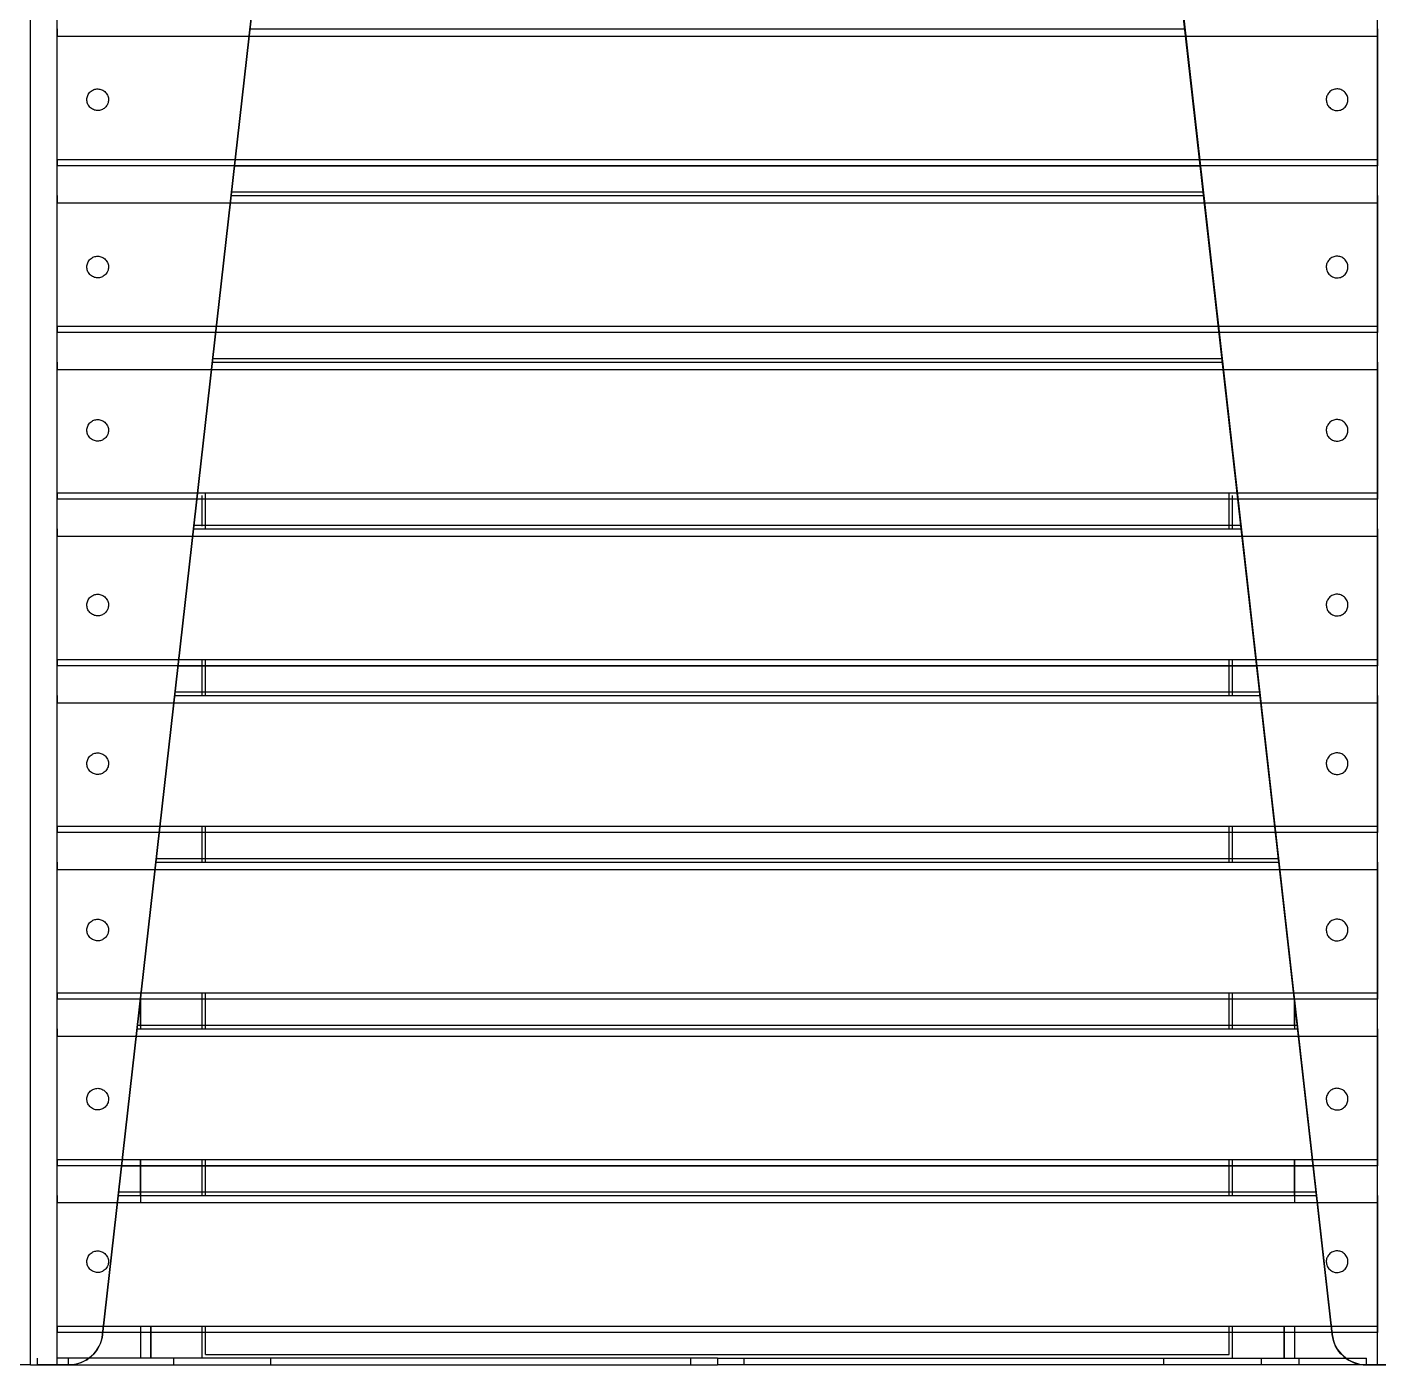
# Model space of a CAD drawing. Header units: millimetres. Extents: x 10366 to 28454, y 24552 to 29702.
# Drawn here: x 22133.5 to 22527.2, y 27511.7 to 27901.2 of the extents above; entities that cross this region are included whole.
import ezdxf

# ---------------------------------------------------------------- set-up
doc = ezdxf.new("R2010")
doc.units = ezdxf.units.MM
doc.header["$LTSCALE"] = 3
doc.layers.add('DomyÅ›lny', color=7, linetype='Continuous')

msp = doc.modelspace()

# ---------------------------------------------------------------- linework, layer by layer
at = {"layer": 'DomyÅ›lny'}
for p, q in [((22134.54, 27511.71), (22134.54, 28221.82)), ((22134.54, 27511.71), (22134.54, 28221.82)), ((22142.3, 27511.71), (22142.3, 28220.5)), ((22526.78, 27511.71), (22526.78, 28220.5)), ((22155.54, 27520.59), (22228.25, 28165.12)), ((22228.21, 28164.78), (22155.54, 27520.59)), ((22513.54, 27520.59), (22440.82, 28165.12)), ((22440.86, 28164.78), (22513.54, 27520.59)), ((22198.42, 27900.73), (22470.65, 27900.73)), ((22142.29, 27862.68), (22142.29, 27898.6)), ((22142.29, 27898.6), (22526.78, 27898.6)), ((22526.78, 27898.6), (22526.78, 27862.68)), ((22142.29, 27862.68), (22526.78, 27862.68)), ((22526.78, 27860.81), (22142.29, 27860.81)), ((22193.92, 27860.81), (22475.15, 27860.81)), ((22193.07, 27853.24), (22476.01, 27853.24)), ((22193.07, 27853.24), (22476.01, 27853.24)), ((22142.29, 27814.16), (22142.29, 27850.08)), ((22142.29, 27850.08), (22526.78, 27850.08)), ((22192.95, 27852.21), (22476.12, 27852.21)), ((22526.78, 27850.08), (22526.78, 27814.16)), ((22142.29, 27814.16), (22526.78, 27814.16)), ((22526.78, 27812.29), (22142.29, 27812.29)), ((22142.29, 27765.64), (22142.29, 27801.56)), ((22142.29, 27801.56), (22526.78, 27801.56)), ((22187.48, 27803.69), (22481.6, 27803.69)), ((22187.59, 27804.72), (22481.48, 27804.72)), ((22187.59, 27804.72), (22481.48, 27804.72)), ((22526.78, 27801.56), (22526.78, 27765.64)), ((22142.29, 27765.64), (22526.78, 27765.64)), ((22526.78, 27763.77), (22142.29, 27763.77)), ((22184.54, 27755.88), (22184.54, 27764.88)), ((22185.54, 27755.17), (22185.54, 27765.64)), ((22483.54, 27755.17), (22483.54, 27765.64)), ((22484.54, 27755.17), (22484.54, 27764.88)), ((22182, 27755.17), (22487.07, 27755.17)), ((22182.12, 27756.2), (22486.96, 27756.2)), ((22182.12, 27756.2), (22486.95, 27756.2)), ((22142.29, 27717.12), (22142.29, 27753.04)), ((22142.29, 27753.04), (22526.78, 27753.04)), ((22526.78, 27753.04), (22526.78, 27717.12)), ((22142.29, 27717.12), (22526.78, 27717.12)), ((22526.78, 27715.25), (22142.29, 27715.25)), ((22177.5, 27715.25), (22491.58, 27715.25)), ((22184.54, 27706.65), (22184.54, 27717.12)), ((22185.54, 27706.65), (22185.54, 27717.12)), ((22483.54, 27706.65), (22483.54, 27717.12)), ((22484.54, 27706.65), (22484.54, 27717.12)), ((22176.65, 27707.68), (22492.43, 27707.68)), ((22176.65, 27707.68), (22492.43, 27707.68)), ((22142.29, 27668.6), (22142.29, 27704.52)), ((22142.29, 27704.52), (22526.78, 27704.52)), ((22176.53, 27706.65), (22492.55, 27706.65)), ((22526.78, 27704.52), (22526.78, 27668.6)), ((22142.29, 27668.6), (22526.78, 27668.6)), ((22184.54, 27658.13), (22184.54, 27668.6)), ((22185.54, 27658.13), (22185.54, 27668.6)), ((22483.54, 27658.13), (22483.54, 27668.6)), ((22484.54, 27658.13), (22484.54, 27668.6)), ((22526.78, 27666.72), (22142.29, 27666.72)), ((22142.29, 27620.08), (22142.29, 27656)), ((22142.29, 27656), (22526.78, 27656)), ((22171.06, 27658.13), (22498.02, 27658.13)), ((22171.17, 27659.16), (22497.9, 27659.16)), ((22171.17, 27659.16), (22497.9, 27659.16)), ((22526.78, 27656), (22526.78, 27620.08)), ((22142.29, 27620.08), (22526.78, 27620.08)), ((22526.78, 27618.2), (22142.29, 27618.2)), ((22166.54, 27610.31), (22166.54, 27618.08)), ((22166.54, 27618.08), (22166.54, 27609.49)), ((22184.54, 27609.61), (22184.54, 27620.08)), ((22185.54, 27609.61), (22185.54, 27620.08)), ((22483.54, 27609.61), (22483.54, 27620.08)), ((22484.54, 27609.61), (22484.54, 27620.08)), ((22502.53, 27618.1), (22502.53, 27609.49)), ((22502.53, 27610.31), (22502.53, 27618.1)), ((22165.58, 27609.61), (22503.49, 27609.61)), ((22165.7, 27610.64), (22503.38, 27610.64)), ((22165.7, 27610.64), (22503.38, 27610.64)), ((22142.29, 27571.56), (22142.29, 27607.48)), ((22142.29, 27607.48), (22526.78, 27607.48)), ((22526.78, 27607.48), (22526.78, 27571.56)), ((22142.29, 27571.56), (22526.78, 27571.56)), ((22526.78, 27569.68), (22142.29, 27569.68)), ((22161.08, 27569.69), (22508, 27569.69)), ((22166.54, 27561.09), (22166.54, 27571.56)), ((22166.54, 27571.56), (22166.54, 27558.96)), ((22184.54, 27561.09), (22184.54, 27571.56)), ((22185.54, 27561.09), (22185.54, 27571.56)), ((22483.54, 27561.09), (22483.54, 27571.56)), ((22484.54, 27561.09), (22484.54, 27571.56)), ((22502.53, 27571.56), (22502.53, 27558.96)), ((22502.53, 27561.09), (22502.53, 27571.56)), ((22160.22, 27562.12), (22508.85, 27562.12)), ((22160.23, 27562.12), (22508.85, 27562.12)), ((22142.29, 27523.04), (22142.29, 27558.96)), ((22142.29, 27558.96), (22526.78, 27558.96)), ((22160.11, 27561.09), (22508.97, 27561.09)), ((22526.78, 27558.96), (22526.78, 27523.04)), ((22142.29, 27523.04), (22526.78, 27523.04)), ((22166.54, 27523.04), (22166.54, 27513.71)), ((22166.54, 27523.04), (22166.54, 27513.71)), ((22169.54, 27513.71), (22169.54, 27523.04)), ((22169.54, 27523.04), (22169.54, 27513.71)), ((22184.54, 27513.71), (22184.54, 27523.04)), ((22185.54, 27514.71), (22185.54, 27523.04)), ((22483.54, 27514.71), (22483.54, 27523.04)), ((22484.54, 27513.71), (22484.54, 27523.04)), ((22499.54, 27523.04), (22499.54, 27513.71)), ((22499.54, 27513.71), (22499.54, 27523.04)), ((22502.53, 27523.04), (22502.53, 27513.71)), ((22502.53, 27523.04), (22502.53, 27513.71)), ((22526.78, 27521.16), (22142.29, 27521.16)), ((22185.54, 27514.71), (22483.54, 27514.71)), ((22136.54, 27511.71), (22136.54, 27513.71)), ((22136.54, 27511.71), (22145.51, 27511.71)), ((22145.51, 27513.71), (22142.3, 27513.71)), ((22142.3, 27511.71), (22145.6, 27511.71)), ((22145.6, 27511.71), (22142.3, 27511.71)), ((22145.51, 27513.71), (22145.51, 27511.71)), ((22334.54, 27513.71), (22145.51, 27513.71)), ((22145.51, 27511.71), (22334.54, 27511.71)), ((22176.17, 27513.71), (22176.17, 27511.71)), ((22204.54, 27511.71), (22204.54, 27513.71)), ((22326.78, 27511.71), (22326.78, 27513.71)), ((22334.54, 27513.71), (22334.54, 27511.71)), ((22334.54, 27513.71), (22523.56, 27513.71)), ((22334.54, 27513.71), (22334.54, 27511.71)), ((22523.56, 27511.71), (22334.54, 27511.71)), ((22342.3, 27511.71), (22342.3, 27513.71)), ((22464.54, 27511.71), (22464.54, 27513.71)), ((22492.91, 27511.71), (22492.91, 27513.71)), ((22503.91, 27511.71), (22503.91, 27513.71)), ((22526.78, 27511.71), (22523.47, 27511.71)), ((22523.47, 27511.71), (22526.78, 27511.71)), ((22523.56, 27511.71), (22523.56, 27513.71)), ((22523.56, 27511.71), (22532.54, 27511.71))]:
    msp.add_line(p, q, dxfattribs=at)
for points in [[(22142.29, 27900.73, 0), (22142.29, 27900.7, 0), (22142.29, 27900.6, 0), (22142.29, 27900.17, 0), (22142.29, 27898.6, 0)], [(22526.78, 27900.73, 0), (22526.78, 27900.7, 0), (22526.78, 27900.6, 0), (22526.78, 27900.17, 0), (22526.78, 27898.6, 0)], [(22142.29, 27862.68, 0), (22142.29, 27861.29, 0), (22142.29, 27860.91, 0), (22142.29, 27860.82, 0), (22142.29, 27860.81, 0), (22142.29, 27860.81, 0), (22142.29, 27860.81, 0), (22142.29, 27860.81, 0), (22142.29, 27860.81, 0), (22142.29, 27860.81, 0), (22142.29, 27860.81, 0), (22142.29, 27860.81, 0), (22142.29, 27860.81, 0), (22142.29, 27860.81, 0), (22142.29, 27860.81, 0), (22142.29, 27860.81, 0), (22142.29, 27860.81, 0), (22142.29, 27860.81, 0), (22142.29, 27860.81, 0), (22142.29, 27860.81, 0), (22142.29, 27860.81, 0), (22142.29, 27860.81, 0), (22142.29, 27860.81, 0)], [(22526.78, 27862.68, 0), (22526.78, 27861.29, 0), (22526.78, 27860.91, 0), (22526.78, 27860.82, 0), (22526.78, 27860.81, 0), (22526.78, 27860.81, 0), (22526.78, 27860.81, 0), (22526.78, 27860.81, 0), (22526.78, 27860.81, 0), (22526.78, 27860.81, 0), (22526.78, 27860.81, 0), (22526.78, 27860.81, 0), (22526.78, 27860.81, 0), (22526.78, 27860.81, 0), (22526.78, 27860.81, 0), (22526.78, 27860.81, 0), (22526.78, 27860.81, 0), (22526.78, 27860.81, 0), (22526.78, 27860.81, 0), (22526.78, 27860.81, 0), (22526.78, 27860.81, 0), (22526.78, 27860.81, 0), (22526.78, 27860.81, 0)], [(22142.29, 27852.21, 0), (22142.29, 27852.18, 0), (22142.29, 27852.08, 0), (22142.29, 27851.65, 0), (22142.29, 27850.08, 0)], [(22526.78, 27852.21, 0), (22526.78, 27852.18, 0), (22526.78, 27852.08, 0), (22526.78, 27851.65, 0), (22526.78, 27850.08, 0)], [(22142.29, 27814.16, 0), (22142.29, 27812.77, 0), (22142.29, 27812.39, 0), (22142.29, 27812.3, 0), (22142.29, 27812.29, 0), (22142.29, 27812.29, 0), (22142.29, 27812.29, 0), (22142.29, 27812.29, 0), (22142.29, 27812.29, 0), (22142.29, 27812.29, 0), (22142.29, 27812.29, 0), (22142.29, 27812.29, 0), (22142.29, 27812.29, 0), (22142.29, 27812.29, 0), (22142.29, 27812.29, 0), (22142.29, 27812.29, 0), (22142.29, 27812.29, 0), (22142.29, 27812.29, 0), (22142.29, 27812.29, 0), (22142.29, 27812.29, 0), (22142.29, 27812.29, 0), (22142.29, 27812.29, 0), (22142.29, 27812.29, 0)], [(22526.78, 27814.16, 0), (22526.78, 27812.77, 0), (22526.78, 27812.39, 0), (22526.78, 27812.3, 0), (22526.78, 27812.29, 0), (22526.78, 27812.29, 0), (22526.78, 27812.29, 0), (22526.78, 27812.29, 0), (22526.78, 27812.29, 0), (22526.78, 27812.29, 0), (22526.78, 27812.29, 0), (22526.78, 27812.29, 0), (22526.78, 27812.29, 0), (22526.78, 27812.29, 0), (22526.78, 27812.29, 0), (22526.78, 27812.29, 0), (22526.78, 27812.29, 0), (22526.78, 27812.29, 0), (22526.78, 27812.29, 0), (22526.78, 27812.29, 0), (22526.78, 27812.29, 0), (22526.78, 27812.29, 0), (22526.78, 27812.29, 0)], [(22142.29, 27803.69, 0), (22142.29, 27803.66, 0), (22142.29, 27803.56, 0), (22142.29, 27803.13, 0), (22142.29, 27801.56, 0)], [(22526.78, 27803.69, 0), (22526.78, 27803.66, 0), (22526.78, 27803.56, 0), (22526.78, 27803.13, 0), (22526.78, 27801.56, 0)], [(22142.29, 27765.64, 0), (22142.29, 27764.25, 0), (22142.29, 27763.87, 0), (22142.29, 27763.78, 0), (22142.29, 27763.77, 0), (22142.29, 27763.77, 0), (22142.29, 27763.77, 0), (22142.29, 27763.77, 0), (22142.29, 27763.77, 0), (22142.29, 27763.77, 0), (22142.29, 27763.77, 0), (22142.29, 27763.77, 0), (22142.29, 27763.77, 0), (22142.29, 27763.77, 0), (22142.29, 27763.77, 0), (22142.29, 27763.77, 0), (22142.29, 27763.77, 0), (22142.29, 27763.77, 0), (22142.29, 27763.77, 0), (22142.29, 27763.77, 0), (22142.29, 27763.77, 0), (22142.29, 27763.77, 0), (22142.29, 27763.77, 0)], [(22526.78, 27765.64, 0), (22526.78, 27764.25, 0), (22526.78, 27763.87, 0), (22526.78, 27763.78, 0), (22526.78, 27763.77, 0), (22526.78, 27763.77, 0), (22526.78, 27763.77, 0), (22526.78, 27763.77, 0), (22526.78, 27763.77, 0), (22526.78, 27763.77, 0), (22526.78, 27763.77, 0), (22526.78, 27763.77, 0), (22526.78, 27763.77, 0), (22526.78, 27763.77, 0), (22526.78, 27763.77, 0), (22526.78, 27763.77, 0), (22526.78, 27763.77, 0), (22526.78, 27763.77, 0), (22526.78, 27763.77, 0), (22526.78, 27763.77, 0), (22526.78, 27763.77, 0), (22526.78, 27763.77, 0), (22526.78, 27763.77, 0)], [(22142.29, 27755.17, 0), (22142.29, 27755.14, 0), (22142.29, 27755.04, 0), (22142.29, 27754.61, 0), (22142.29, 27753.04, 0)], [(22526.78, 27755.17, 0), (22526.78, 27755.14, 0), (22526.78, 27755.04, 0), (22526.78, 27754.61, 0), (22526.78, 27753.04, 0)], [(22142.29, 27717.12, 0), (22142.29, 27715.73, 0), (22142.29, 27715.35, 0), (22142.29, 27715.26, 0), (22142.29, 27715.25, 0), (22142.29, 27715.25, 0), (22142.29, 27715.25, 0), (22142.29, 27715.25, 0), (22142.29, 27715.25, 0), (22142.29, 27715.25, 0), (22142.29, 27715.25, 0), (22142.29, 27715.25, 0), (22142.29, 27715.25, 0), (22142.29, 27715.25, 0), (22142.29, 27715.25, 0), (22142.29, 27715.25, 0), (22142.29, 27715.25, 0), (22142.29, 27715.25, 0), (22142.29, 27715.25, 0), (22142.29, 27715.25, 0), (22142.29, 27715.25, 0), (22142.29, 27715.25, 0), (22142.29, 27715.25, 0)], [(22526.78, 27717.12, 0), (22526.78, 27715.73, 0), (22526.78, 27715.35, 0), (22526.78, 27715.26, 0), (22526.78, 27715.25, 0), (22526.78, 27715.25, 0), (22526.78, 27715.25, 0), (22526.78, 27715.25, 0), (22526.78, 27715.25, 0), (22526.78, 27715.25, 0), (22526.78, 27715.25, 0), (22526.78, 27715.25, 0), (22526.78, 27715.25, 0), (22526.78, 27715.25, 0), (22526.78, 27715.25, 0), (22526.78, 27715.25, 0), (22526.78, 27715.25, 0), (22526.78, 27715.25, 0), (22526.78, 27715.25, 0), (22526.78, 27715.25, 0), (22526.78, 27715.25, 0), (22526.78, 27715.25, 0), (22526.78, 27715.25, 0)], [(22142.29, 27706.65, 0), (22142.29, 27706.62, 0), (22142.29, 27706.52, 0), (22142.29, 27706.09, 0), (22142.29, 27704.52, 0)], [(22526.78, 27706.65, 0), (22526.78, 27706.62, 0), (22526.78, 27706.52, 0), (22526.78, 27706.09, 0), (22526.78, 27704.52, 0)], [(22142.29, 27668.6, 0), (22142.29, 27667.21, 0), (22142.29, 27666.83, 0), (22142.29, 27666.74, 0), (22142.29, 27666.73, 0), (22142.29, 27666.72, 0), (22142.29, 27666.72, 0), (22142.29, 27666.72, 0), (22142.29, 27666.72, 0), (22142.29, 27666.72, 0), (22142.29, 27666.72, 0), (22142.29, 27666.72, 0), (22142.29, 27666.72, 0), (22142.29, 27666.72, 0), (22142.29, 27666.72, 0), (22142.29, 27666.72, 0), (22142.29, 27666.72, 0), (22142.29, 27666.72, 0), (22142.29, 27666.72, 0), (22142.29, 27666.72, 0), (22142.29, 27666.72, 0), (22142.29, 27666.73, 0), (22142.29, 27666.73, 0)], [(22526.78, 27668.6, 0), (22526.78, 27667.21, 0), (22526.78, 27666.83, 0), (22526.78, 27666.74, 0), (22526.78, 27666.73, 0), (22526.78, 27666.72, 0), (22526.78, 27666.72, 0), (22526.78, 27666.72, 0), (22526.78, 27666.72, 0), (22526.78, 27666.72, 0), (22526.78, 27666.72, 0), (22526.78, 27666.72, 0), (22526.78, 27666.72, 0), (22526.78, 27666.72, 0), (22526.78, 27666.72, 0), (22526.78, 27666.72, 0), (22526.78, 27666.72, 0), (22526.78, 27666.72, 0), (22526.78, 27666.72, 0), (22526.78, 27666.72, 0), (22526.78, 27666.72, 0), (22526.78, 27666.73, 0), (22526.78, 27666.73, 0)], [(22142.29, 27658.13, 0), (22142.29, 27658.1, 0), (22142.29, 27658, 0), (22142.29, 27657.57, 0), (22142.29, 27656, 0)], [(22526.78, 27658.13, 0), (22526.78, 27658.1, 0), (22526.78, 27658, 0), (22526.78, 27657.57, 0), (22526.78, 27656, 0)], [(22142.29, 27620.08, 0), (22142.29, 27618.69, 0), (22142.29, 27618.31, 0), (22142.29, 27618.22, 0), (22142.29, 27618.21, 0), (22142.29, 27618.2, 0), (22142.29, 27618.2, 0), (22142.29, 27618.2, 0), (22142.29, 27618.2, 0), (22142.29, 27618.2, 0), (22142.29, 27618.2, 0), (22142.29, 27618.2, 0), (22142.29, 27618.2, 0), (22142.29, 27618.2, 0), (22142.29, 27618.2, 0), (22142.29, 27618.2, 0), (22142.29, 27618.2, 0), (22142.29, 27618.2, 0), (22142.29, 27618.2, 0), (22142.29, 27618.2, 0), (22142.29, 27618.2, 0), (22142.29, 27618.21, 0), (22142.29, 27618.21, 0)], [(22526.78, 27620.08, 0), (22526.78, 27618.69, 0), (22526.78, 27618.31, 0), (22526.78, 27618.22, 0), (22526.78, 27618.21, 0), (22526.78, 27618.2, 0), (22526.78, 27618.2, 0), (22526.78, 27618.2, 0), (22526.78, 27618.2, 0), (22526.78, 27618.2, 0), (22526.78, 27618.2, 0), (22526.78, 27618.2, 0), (22526.78, 27618.2, 0), (22526.78, 27618.2, 0), (22526.78, 27618.2, 0), (22526.78, 27618.2, 0), (22526.78, 27618.2, 0), (22526.78, 27618.2, 0), (22526.78, 27618.2, 0), (22526.78, 27618.2, 0), (22526.78, 27618.2, 0), (22526.78, 27618.21, 0), (22526.78, 27618.21, 0)], [(22142.29, 27609.61, 0), (22142.29, 27609.58, 0), (22142.29, 27609.48, 0), (22142.29, 27609.05, 0), (22142.29, 27607.48, 0)], [(22526.78, 27609.61, 0), (22526.78, 27609.58, 0), (22526.78, 27609.48, 0), (22526.78, 27609.05, 0), (22526.78, 27607.48, 0)], [(22142.29, 27571.56, 0), (22142.29, 27570.17, 0), (22142.29, 27569.79, 0), (22142.29, 27569.7, 0), (22142.29, 27569.69, 0), (22142.29, 27569.68, 0), (22142.29, 27569.68, 0), (22142.29, 27569.68, 0), (22142.29, 27569.68, 0), (22142.29, 27569.68, 0), (22142.29, 27569.68, 0), (22142.29, 27569.68, 0), (22142.29, 27569.68, 0), (22142.29, 27569.68, 0), (22142.29, 27569.68, 0), (22142.29, 27569.68, 0), (22142.29, 27569.68, 0), (22142.29, 27569.68, 0), (22142.29, 27569.68, 0), (22142.29, 27569.68, 0), (22142.29, 27569.68, 0), (22142.29, 27569.69, 0), (22142.29, 27569.69, 0)], [(22526.78, 27571.56, 0), (22526.78, 27570.17, 0), (22526.78, 27569.79, 0), (22526.78, 27569.7, 0), (22526.78, 27569.69, 0), (22526.78, 27569.68, 0), (22526.78, 27569.68, 0), (22526.78, 27569.68, 0), (22526.78, 27569.68, 0), (22526.78, 27569.68, 0), (22526.78, 27569.68, 0), (22526.78, 27569.68, 0), (22526.78, 27569.68, 0), (22526.78, 27569.68, 0), (22526.78, 27569.68, 0), (22526.78, 27569.68, 0), (22526.78, 27569.68, 0), (22526.78, 27569.68, 0), (22526.78, 27569.68, 0), (22526.78, 27569.68, 0), (22526.78, 27569.68, 0), (22526.78, 27569.69, 0), (22526.78, 27569.69, 0)], [(22142.29, 27561.09, 0), (22142.29, 27561.06, 0), (22142.29, 27560.96, 0), (22142.29, 27560.53, 0), (22142.29, 27558.96, 0)], [(22526.78, 27561.09, 0), (22526.78, 27561.06, 0), (22526.78, 27560.96, 0), (22526.78, 27560.53, 0), (22526.78, 27558.96, 0)], [(22142.29, 27523.04, 0), (22142.29, 27521.65, 0), (22142.29, 27521.27, 0), (22142.29, 27521.18, 0), (22142.29, 27521.17, 0), (22142.29, 27521.16, 0), (22142.29, 27521.16, 0), (22142.29, 27521.16, 0), (22142.29, 27521.16, 0), (22142.29, 27521.16, 0), (22142.29, 27521.16, 0), (22142.29, 27521.16, 0), (22142.29, 27521.16, 0), (22142.29, 27521.16, 0), (22142.29, 27521.16, 0), (22142.29, 27521.16, 0), (22142.29, 27521.16, 0), (22142.29, 27521.16, 0), (22142.29, 27521.16, 0), (22142.29, 27521.16, 0), (22142.29, 27521.16, 0), (22142.29, 27521.17, 0), (22142.29, 27521.17, 0)], [(22526.78, 27523.04, 0), (22526.78, 27521.65, 0), (22526.78, 27521.27, 0), (22526.78, 27521.18, 0), (22526.78, 27521.17, 0), (22526.78, 27521.16, 0), (22526.78, 27521.16, 0), (22526.78, 27521.16, 0), (22526.78, 27521.16, 0), (22526.78, 27521.16, 0), (22526.78, 27521.16, 0), (22526.78, 27521.16, 0), (22526.78, 27521.16, 0), (22526.78, 27521.16, 0), (22526.78, 27521.16, 0), (22526.78, 27521.16, 0), (22526.78, 27521.16, 0), (22526.78, 27521.16, 0), (22526.78, 27521.16, 0), (22526.78, 27521.16, 0), (22526.78, 27521.16, 0), (22526.78, 27521.17, 0), (22526.78, 27521.17, 0)], [(22155.54, 27520.59, 0), (22155.39, 27519.66, 0), (22155.16, 27518.76, 0), (22154.84, 27517.88, 0), (22154.45, 27517.04, 0), (22153.98, 27516.25, 0), (22153.44, 27515.5, 0), (22152.84, 27514.81, 0), (22152.19, 27514.18, 0), (22151.48, 27513.61, 0), (22150.72, 27513.12, 0), (22149.93, 27512.69, 0), (22149.1, 27512.34, 0), (22148.25, 27512.06, 0), (22147.38, 27511.87, 0), (22146.51, 27511.75, 0), (22145.6, 27511.71, 0)], [(22145.6, 27511.71, 0), (22146.54, 27511.75, 0), (22147.47, 27511.88, 0), (22148.37, 27512.1, 0), (22149.25, 27512.4, 0), (22150.1, 27512.77, 0), (22150.9, 27513.22, 0), (22151.65, 27513.74, 0), (22152.35, 27514.33, 0), (22152.99, 27514.97, 0), (22153.57, 27515.67, 0), (22154.08, 27516.4, 0), (22154.52, 27517.19, 0), (22154.89, 27518, 0), (22155.18, 27518.84, 0), (22155.4, 27519.69, 0), (22155.54, 27520.59, 0)], [(22523.47, 27511.71, 0), (22522.53, 27511.75, 0), (22521.61, 27511.88, 0), (22520.7, 27512.1, 0), (22519.82, 27512.4, 0), (22518.98, 27512.77, 0), (22518.18, 27513.22, 0), (22517.42, 27513.74, 0), (22516.72, 27514.33, 0), (22516.08, 27514.97, 0), (22515.5, 27515.67, 0), (22514.99, 27516.4, 0), (22514.55, 27517.19, 0), (22514.19, 27518, 0), (22513.89, 27518.84, 0), (22513.68, 27519.69, 0), (22513.54, 27520.59, 0)], [(22513.54, 27520.59, 0), (22513.69, 27519.66, 0), (22513.92, 27518.76, 0), (22514.23, 27517.88, 0), (22514.63, 27517.04, 0), (22515.1, 27516.25, 0), (22515.63, 27515.5, 0), (22516.23, 27514.81, 0), (22516.89, 27514.18, 0), (22517.6, 27513.61, 0), (22518.36, 27513.12, 0), (22519.15, 27512.69, 0), (22519.98, 27512.34, 0), (22520.82, 27512.06, 0), (22521.7, 27511.87, 0), (22522.57, 27511.75, 0), (22523.47, 27511.71, 0)], [(22134.54, 27511.71, 0), (22134.54, 27511.71, 0), (22134.54, 27511.71, 0), (22134.54, 27511.71, 0), (22134.54, 27511.71, 0), (22134.54, 27511.71, 0), (22134.54, 27511.71, 0), (22134.54, 27511.71, 0), (22134.54, 27511.71, 0), (22134.54, 27511.71, 0), (22134.53, 27511.71, 0), (22134.52, 27511.71, 0), (22134.39, 27511.71, 0), (22133.74, 27511.71, 0), (22126.78, 27511.71, 0)], [(22134.54, 27511.71, 0), (22134.54, 27511.71, 0), (22134.54, 27511.71, 0), (22134.54, 27511.71, 0), (22134.54, 27511.71, 0), (22134.54, 27511.71, 0), (22134.54, 27511.71, 0), (22134.54, 27511.71, 0), (22134.54, 27511.71, 0), (22134.54, 27511.71, 0), (22134.54, 27511.71, 0), (22134.55, 27511.71, 0), (22134.68, 27511.71, 0), (22135.33, 27511.71, 0), (22142.3, 27511.71, 0)], [(22142.3, 27511.71, 0), (22136.54, 27511.71, 0)], [(22526.78, 27511.71, 0), (22532.54, 27511.71, 0)], [(22534.54, 27511.71, 0), (22534.54, 27511.71, 0), (22534.54, 27511.71, 0), (22534.54, 27511.71, 0), (22534.54, 27511.71, 0), (22534.54, 27511.71, 0), (22534.54, 27511.71, 0), (22534.54, 27511.71, 0), (22534.54, 27511.71, 0), (22534.54, 27511.71, 0), (22534.53, 27511.71, 0), (22534.52, 27511.71, 0), (22534.48, 27511.71, 0), (22534.28, 27511.71, 0), (22532.31, 27511.71, 0), (22526.78, 27511.71, 0)]]:
    msp.add_polyline3d(points, dxfattribs=at)
for points in [[(22151, 27879.55, 0), (22150.96, 27879.83, 0), (22150.95, 27880.12, 0), (22150.97, 27880.42, 0), (22151.02, 27880.73, 0), (22151.1, 27881.03, 0), (22151.21, 27881.33, 0), (22151.36, 27881.62, 0), (22151.53, 27881.9, 0), (22151.73, 27882.15, 0), (22151.96, 27882.38, 0), (22152.21, 27882.59, 0), (22152.47, 27882.77, 0), (22152.74, 27882.91, 0), (22153.02, 27883.03, 0), (22153.3, 27883.12, 0), (22153.57, 27883.18, 0), (22153.85, 27883.21, 0), (22154.15, 27883.22, 0), (22154.45, 27883.2, 0), (22154.75, 27883.16, 0), (22155.06, 27883.08, 0), (22155.36, 27882.96, 0), (22155.65, 27882.82, 0), (22155.92, 27882.65, 0), (22156.18, 27882.44, 0), (22156.41, 27882.22, 0), (22156.62, 27881.97, 0), (22156.79, 27881.71, 0), (22156.94, 27881.44, 0), (22157.06, 27881.17, 0), (22157.15, 27880.89, 0), (22157.21, 27880.61, 0), (22157.24, 27880.33, 0), (22157.25, 27880.04, 0), (22157.24, 27879.74, 0), (22157.19, 27879.43, 0), (22157.11, 27879.13, 0), (22156.99, 27878.83, 0), (22156.85, 27878.54, 0), (22156.68, 27878.26, 0), (22156.47, 27878.01, 0), (22156.25, 27877.78, 0), (22156, 27877.57, 0), (22155.74, 27877.39, 0), (22155.47, 27877.25, 0), (22155.19, 27877.13, 0), (22154.91, 27877.04, 0), (22154.64, 27876.98, 0), (22154.35, 27876.95, 0), (22154.06, 27876.94, 0), (22153.76, 27876.96, 0), (22153.46, 27877, 0), (22153.15, 27877.08, 0), (22152.85, 27877.2, 0), (22152.56, 27877.34, 0), (22152.28, 27877.51, 0), (22152.03, 27877.72, 0), (22151.8, 27877.94, 0), (22151.59, 27878.19, 0), (22151.41, 27878.45, 0), (22151.27, 27878.72, 0), (22151.15, 27878.99, 0), (22151.06, 27879.27, 0)], [(22518.07, 27879.55, 0), (22518.11, 27879.83, 0), (22518.12, 27880.12, 0), (22518.1, 27880.42, 0), (22518.05, 27880.73, 0), (22517.97, 27881.03, 0), (22517.86, 27881.33, 0), (22517.71, 27881.62, 0), (22517.54, 27881.9, 0), (22517.34, 27882.15, 0), (22517.11, 27882.38, 0), (22516.87, 27882.59, 0), (22516.61, 27882.77, 0), (22516.33, 27882.91, 0), (22516.06, 27883.03, 0), (22515.78, 27883.12, 0), (22515.5, 27883.18, 0), (22515.22, 27883.21, 0), (22514.93, 27883.22, 0), (22514.63, 27883.2, 0), (22514.32, 27883.16, 0), (22514.01, 27883.08, 0), (22513.71, 27882.96, 0), (22513.42, 27882.82, 0), (22513.15, 27882.65, 0), (22512.89, 27882.44, 0), (22512.66, 27882.22, 0), (22512.45, 27881.97, 0), (22512.28, 27881.71, 0), (22512.13, 27881.44, 0), (22512.01, 27881.17, 0), (22511.92, 27880.89, 0), (22511.86, 27880.61, 0), (22511.83, 27880.33, 0), (22511.82, 27880.04, 0), (22511.84, 27879.74, 0), (22511.89, 27879.43, 0), (22511.97, 27879.13, 0), (22512.08, 27878.83, 0), (22512.22, 27878.54, 0), (22512.4, 27878.26, 0), (22512.6, 27878.01, 0), (22512.82, 27877.78, 0), (22513.07, 27877.57, 0), (22513.33, 27877.39, 0), (22513.6, 27877.25, 0), (22513.88, 27877.13, 0), (22514.16, 27877.04, 0), (22514.44, 27876.98, 0), (22514.72, 27876.95, 0), (22515.01, 27876.94, 0), (22515.31, 27876.96, 0), (22515.62, 27877, 0), (22515.92, 27877.08, 0), (22516.22, 27877.2, 0), (22516.51, 27877.34, 0), (22516.79, 27877.51, 0), (22517.04, 27877.72, 0), (22517.28, 27877.94, 0), (22517.48, 27878.19, 0), (22517.66, 27878.45, 0), (22517.81, 27878.72, 0), (22517.92, 27878.99, 0), (22518.01, 27879.27, 0)], [(22151, 27830.84, 0), (22150.96, 27831.12, 0), (22150.95, 27831.41, 0), (22150.97, 27831.71, 0), (22151.02, 27832.01, 0), (22151.1, 27832.32, 0), (22151.21, 27832.62, 0), (22151.36, 27832.91, 0), (22151.53, 27833.18, 0), (22151.73, 27833.44, 0), (22151.96, 27833.67, 0), (22152.21, 27833.87, 0), (22152.47, 27834.05, 0), (22152.74, 27834.2, 0), (22153.02, 27834.32, 0), (22153.3, 27834.4, 0), (22153.57, 27834.46, 0), (22153.85, 27834.5, 0), (22154.15, 27834.51, 0), (22154.45, 27834.49, 0), (22154.75, 27834.44, 0), (22155.06, 27834.36, 0), (22155.36, 27834.25, 0), (22155.65, 27834.11, 0), (22155.92, 27833.93, 0), (22156.18, 27833.73, 0), (22156.41, 27833.51, 0), (22156.62, 27833.26, 0), (22156.79, 27833, 0), (22156.94, 27832.73, 0), (22157.06, 27832.45, 0), (22157.15, 27832.17, 0), (22157.21, 27831.9, 0), (22157.24, 27831.62, 0), (22157.25, 27831.32, 0), (22157.24, 27831.02, 0), (22157.19, 27830.72, 0), (22157.11, 27830.41, 0), (22156.99, 27830.11, 0), (22156.85, 27829.83, 0), (22156.68, 27829.55, 0), (22156.47, 27829.3, 0), (22156.25, 27829.06, 0), (22156, 27828.86, 0), (22155.74, 27828.68, 0), (22155.47, 27828.53, 0), (22155.19, 27828.42, 0), (22154.91, 27828.33, 0), (22154.64, 27828.27, 0), (22154.35, 27828.23, 0), (22154.06, 27828.22, 0), (22153.76, 27828.24, 0), (22153.46, 27828.29, 0), (22153.15, 27828.37, 0), (22152.85, 27828.48, 0), (22152.56, 27828.63, 0), (22152.28, 27828.8, 0), (22152.03, 27829, 0), (22151.8, 27829.23, 0), (22151.59, 27829.47, 0), (22151.41, 27829.73, 0), (22151.27, 27830, 0), (22151.15, 27830.28, 0), (22151.06, 27830.56, 0)], [(22518.07, 27830.84, 0), (22518.11, 27831.12, 0), (22518.12, 27831.41, 0), (22518.1, 27831.71, 0), (22518.05, 27832.01, 0), (22517.97, 27832.32, 0), (22517.86, 27832.62, 0), (22517.71, 27832.91, 0), (22517.54, 27833.18, 0), (22517.34, 27833.44, 0), (22517.11, 27833.67, 0), (22516.87, 27833.87, 0), (22516.61, 27834.05, 0), (22516.33, 27834.2, 0), (22516.06, 27834.32, 0), (22515.78, 27834.4, 0), (22515.5, 27834.46, 0), (22515.22, 27834.5, 0), (22514.93, 27834.51, 0), (22514.63, 27834.49, 0), (22514.32, 27834.44, 0), (22514.01, 27834.36, 0), (22513.71, 27834.25, 0), (22513.42, 27834.11, 0), (22513.15, 27833.93, 0), (22512.89, 27833.73, 0), (22512.66, 27833.51, 0), (22512.45, 27833.26, 0), (22512.28, 27833, 0), (22512.13, 27832.73, 0), (22512.01, 27832.45, 0), (22511.92, 27832.17, 0), (22511.86, 27831.9, 0), (22511.83, 27831.62, 0), (22511.82, 27831.32, 0), (22511.84, 27831.02, 0), (22511.89, 27830.72, 0), (22511.97, 27830.41, 0), (22512.08, 27830.11, 0), (22512.22, 27829.83, 0), (22512.4, 27829.55, 0), (22512.6, 27829.3, 0), (22512.82, 27829.06, 0), (22513.07, 27828.86, 0), (22513.33, 27828.68, 0), (22513.6, 27828.53, 0), (22513.88, 27828.42, 0), (22514.16, 27828.33, 0), (22514.44, 27828.27, 0), (22514.72, 27828.23, 0), (22515.01, 27828.22, 0), (22515.31, 27828.24, 0), (22515.62, 27828.29, 0), (22515.92, 27828.37, 0), (22516.22, 27828.48, 0), (22516.51, 27828.63, 0), (22516.79, 27828.8, 0), (22517.04, 27829, 0), (22517.28, 27829.23, 0), (22517.48, 27829.47, 0), (22517.66, 27829.73, 0), (22517.81, 27830, 0), (22517.92, 27830.28, 0), (22518.01, 27830.56, 0)], [(22151, 27783.28, 0), (22150.96, 27783.57, 0), (22150.95, 27783.86, 0), (22150.97, 27784.16, 0), (22151.02, 27784.46, 0), (22151.1, 27784.77, 0), (22151.21, 27785.07, 0), (22151.36, 27785.36, 0), (22151.53, 27785.63, 0), (22151.73, 27785.89, 0), (22151.96, 27786.12, 0), (22152.21, 27786.32, 0), (22152.47, 27786.5, 0), (22152.74, 27786.65, 0), (22153.02, 27786.77, 0), (22153.3, 27786.85, 0), (22153.57, 27786.91, 0), (22153.85, 27786.95, 0), (22154.15, 27786.96, 0), (22154.45, 27786.94, 0), (22154.75, 27786.89, 0), (22155.06, 27786.81, 0), (22155.36, 27786.7, 0), (22155.65, 27786.55, 0), (22155.92, 27786.38, 0), (22156.18, 27786.18, 0), (22156.41, 27785.95, 0), (22156.62, 27785.71, 0), (22156.79, 27785.45, 0), (22156.94, 27785.18, 0), (22157.06, 27784.9, 0), (22157.15, 27784.62, 0), (22157.21, 27784.35, 0), (22157.24, 27784.06, 0), (22157.25, 27783.77, 0), (22157.24, 27783.47, 0), (22157.19, 27783.17, 0), (22157.11, 27782.86, 0), (22156.99, 27782.56, 0), (22156.85, 27782.27, 0), (22156.68, 27782, 0), (22156.47, 27781.74, 0), (22156.25, 27781.51, 0), (22156, 27781.31, 0), (22155.74, 27781.13, 0), (22155.47, 27780.98, 0), (22155.19, 27780.86, 0), (22154.91, 27780.78, 0), (22154.64, 27780.72, 0), (22154.35, 27780.68, 0), (22154.06, 27780.67, 0), (22153.76, 27780.69, 0), (22153.46, 27780.74, 0), (22153.15, 27780.82, 0), (22152.85, 27780.93, 0), (22152.56, 27781.08, 0), (22152.28, 27781.25, 0), (22152.03, 27781.45, 0), (22151.8, 27781.68, 0), (22151.59, 27781.92, 0), (22151.41, 27782.18, 0), (22151.27, 27782.45, 0), (22151.15, 27782.73, 0), (22151.06, 27783.01, 0)], [(22518.07, 27783.28, 0), (22518.11, 27783.57, 0), (22518.12, 27783.86, 0), (22518.1, 27784.16, 0), (22518.05, 27784.46, 0), (22517.97, 27784.77, 0), (22517.86, 27785.07, 0), (22517.71, 27785.36, 0), (22517.54, 27785.63, 0), (22517.34, 27785.89, 0), (22517.11, 27786.12, 0), (22516.87, 27786.32, 0), (22516.61, 27786.5, 0), (22516.33, 27786.65, 0), (22516.06, 27786.77, 0), (22515.78, 27786.85, 0), (22515.5, 27786.91, 0), (22515.22, 27786.95, 0), (22514.93, 27786.96, 0), (22514.63, 27786.94, 0), (22514.32, 27786.89, 0), (22514.01, 27786.81, 0), (22513.71, 27786.7, 0), (22513.42, 27786.55, 0), (22513.15, 27786.38, 0), (22512.89, 27786.18, 0), (22512.66, 27785.95, 0), (22512.45, 27785.71, 0), (22512.28, 27785.45, 0), (22512.13, 27785.18, 0), (22512.01, 27784.9, 0), (22511.92, 27784.62, 0), (22511.86, 27784.35, 0), (22511.83, 27784.06, 0), (22511.82, 27783.77, 0), (22511.84, 27783.47, 0), (22511.89, 27783.17, 0), (22511.97, 27782.86, 0), (22512.08, 27782.56, 0), (22512.22, 27782.27, 0), (22512.4, 27782, 0), (22512.6, 27781.74, 0), (22512.82, 27781.51, 0), (22513.07, 27781.31, 0), (22513.33, 27781.13, 0), (22513.6, 27780.98, 0), (22513.88, 27780.86, 0), (22514.16, 27780.78, 0), (22514.44, 27780.72, 0), (22514.72, 27780.68, 0), (22515.01, 27780.67, 0), (22515.31, 27780.69, 0), (22515.62, 27780.74, 0), (22515.92, 27780.82, 0), (22516.22, 27780.93, 0), (22516.51, 27781.08, 0), (22516.79, 27781.25, 0), (22517.04, 27781.45, 0), (22517.28, 27781.68, 0), (22517.48, 27781.92, 0), (22517.66, 27782.18, 0), (22517.81, 27782.45, 0), (22517.92, 27782.73, 0), (22518.01, 27783.01, 0)], [(22151, 27732.42, 0), (22150.96, 27732.7, 0), (22150.95, 27732.99, 0), (22150.97, 27733.29, 0), (22151.02, 27733.6, 0), (22151.1, 27733.9, 0), (22151.21, 27734.2, 0), (22151.36, 27734.49, 0), (22151.53, 27734.77, 0), (22151.73, 27735.02, 0), (22151.96, 27735.25, 0), (22152.21, 27735.46, 0), (22152.47, 27735.64, 0), (22152.74, 27735.78, 0), (22153.02, 27735.9, 0), (22153.3, 27735.99, 0), (22153.57, 27736.05, 0), (22153.85, 27736.08, 0), (22154.15, 27736.09, 0), (22154.45, 27736.08, 0), (22154.75, 27736.03, 0), (22155.06, 27735.95, 0), (22155.36, 27735.83, 0), (22155.65, 27735.69, 0), (22155.92, 27735.52, 0), (22156.18, 27735.32, 0), (22156.41, 27735.09, 0), (22156.62, 27734.84, 0), (22156.79, 27734.58, 0), (22156.94, 27734.31, 0), (22157.06, 27734.04, 0), (22157.15, 27733.76, 0), (22157.21, 27733.48, 0), (22157.24, 27733.2, 0), (22157.25, 27732.91, 0), (22157.24, 27732.61, 0), (22157.19, 27732.3, 0), (22157.11, 27732, 0), (22156.99, 27731.7, 0), (22156.85, 27731.41, 0), (22156.68, 27731.13, 0), (22156.47, 27730.88, 0), (22156.25, 27730.65, 0), (22156, 27730.44, 0), (22155.74, 27730.26, 0), (22155.47, 27730.12, 0), (22155.19, 27730, 0), (22154.91, 27729.91, 0), (22154.64, 27729.85, 0), (22154.35, 27729.82, 0), (22154.06, 27729.81, 0), (22153.76, 27729.83, 0), (22153.46, 27729.87, 0), (22153.15, 27729.95, 0), (22152.85, 27730.07, 0), (22152.56, 27730.21, 0), (22152.28, 27730.38, 0), (22152.03, 27730.59, 0), (22151.8, 27730.81, 0), (22151.59, 27731.06, 0), (22151.41, 27731.32, 0), (22151.27, 27731.59, 0), (22151.15, 27731.87, 0), (22151.06, 27732.14, 0)], [(22518.07, 27732.42, 0), (22518.11, 27732.7, 0), (22518.12, 27732.99, 0), (22518.1, 27733.29, 0), (22518.05, 27733.6, 0), (22517.97, 27733.9, 0), (22517.86, 27734.2, 0), (22517.71, 27734.49, 0), (22517.54, 27734.77, 0), (22517.34, 27735.02, 0), (22517.11, 27735.25, 0), (22516.87, 27735.46, 0), (22516.61, 27735.64, 0), (22516.33, 27735.78, 0), (22516.06, 27735.9, 0), (22515.78, 27735.99, 0), (22515.5, 27736.05, 0), (22515.22, 27736.08, 0), (22514.93, 27736.09, 0), (22514.63, 27736.08, 0), (22514.32, 27736.03, 0), (22514.01, 27735.95, 0), (22513.71, 27735.83, 0), (22513.42, 27735.69, 0), (22513.15, 27735.52, 0), (22512.89, 27735.32, 0), (22512.66, 27735.09, 0), (22512.45, 27734.84, 0), (22512.28, 27734.58, 0), (22512.13, 27734.31, 0), (22512.01, 27734.04, 0), (22511.92, 27733.76, 0), (22511.86, 27733.48, 0), (22511.83, 27733.2, 0), (22511.82, 27732.91, 0), (22511.84, 27732.61, 0), (22511.89, 27732.3, 0), (22511.97, 27732, 0), (22512.08, 27731.7, 0), (22512.22, 27731.41, 0), (22512.4, 27731.13, 0), (22512.6, 27730.88, 0), (22512.82, 27730.65, 0), (22513.07, 27730.44, 0), (22513.33, 27730.26, 0), (22513.6, 27730.12, 0), (22513.88, 27730, 0), (22514.16, 27729.91, 0), (22514.44, 27729.85, 0), (22514.72, 27729.82, 0), (22515.01, 27729.81, 0), (22515.31, 27729.83, 0), (22515.62, 27729.87, 0), (22515.92, 27729.95, 0), (22516.22, 27730.07, 0), (22516.51, 27730.21, 0), (22516.79, 27730.38, 0), (22517.04, 27730.59, 0), (22517.28, 27730.81, 0), (22517.48, 27731.06, 0), (22517.66, 27731.32, 0), (22517.81, 27731.59, 0), (22517.92, 27731.87, 0), (22518.01, 27732.14, 0)], [(22151, 27686.24, 0), (22150.96, 27686.52, 0), (22150.95, 27686.81, 0), (22150.97, 27687.11, 0), (22151.02, 27687.41, 0), (22151.1, 27687.72, 0), (22151.21, 27688.02, 0), (22151.36, 27688.31, 0), (22151.53, 27688.58, 0), (22151.73, 27688.84, 0), (22151.96, 27689.07, 0), (22152.21, 27689.28, 0), (22152.47, 27689.45, 0), (22152.74, 27689.6, 0), (22153.02, 27689.72, 0), (22153.3, 27689.8, 0), (22153.57, 27689.87, 0), (22153.85, 27689.9, 0), (22154.15, 27689.91, 0), (22154.45, 27689.89, 0), (22154.75, 27689.84, 0), (22155.06, 27689.76, 0), (22155.36, 27689.65, 0), (22155.65, 27689.51, 0), (22155.92, 27689.33, 0), (22156.18, 27689.13, 0), (22156.41, 27688.91, 0), (22156.62, 27688.66, 0), (22156.79, 27688.4, 0), (22156.94, 27688.13, 0), (22157.06, 27687.85, 0), (22157.15, 27687.57, 0), (22157.21, 27687.3, 0), (22157.24, 27687.02, 0), (22157.25, 27686.72, 0), (22157.24, 27686.42, 0), (22157.19, 27686.12, 0), (22157.11, 27685.81, 0), (22156.99, 27685.52, 0), (22156.85, 27685.23, 0), (22156.68, 27684.95, 0), (22156.47, 27684.7, 0), (22156.25, 27684.46, 0), (22156, 27684.26, 0), (22155.74, 27684.08, 0), (22155.47, 27683.93, 0), (22155.19, 27683.82, 0), (22154.91, 27683.73, 0), (22154.64, 27683.67, 0), (22154.35, 27683.63, 0), (22154.06, 27683.62, 0), (22153.76, 27683.64, 0), (22153.46, 27683.69, 0), (22153.15, 27683.77, 0), (22152.85, 27683.88, 0), (22152.56, 27684.03, 0), (22152.28, 27684.2, 0), (22152.03, 27684.4, 0), (22151.8, 27684.63, 0), (22151.59, 27684.87, 0), (22151.41, 27685.13, 0), (22151.27, 27685.4, 0), (22151.15, 27685.68, 0), (22151.06, 27685.96, 0)], [(22518.07, 27686.24, 0), (22518.11, 27686.52, 0), (22518.12, 27686.81, 0), (22518.1, 27687.11, 0), (22518.05, 27687.41, 0), (22517.97, 27687.72, 0), (22517.86, 27688.02, 0), (22517.71, 27688.31, 0), (22517.54, 27688.58, 0), (22517.34, 27688.84, 0), (22517.11, 27689.07, 0), (22516.87, 27689.28, 0), (22516.61, 27689.45, 0), (22516.33, 27689.6, 0), (22516.06, 27689.72, 0), (22515.78, 27689.8, 0), (22515.5, 27689.87, 0), (22515.22, 27689.9, 0), (22514.93, 27689.91, 0), (22514.63, 27689.89, 0), (22514.32, 27689.84, 0), (22514.01, 27689.76, 0), (22513.71, 27689.65, 0), (22513.42, 27689.51, 0), (22513.15, 27689.33, 0), (22512.89, 27689.13, 0), (22512.66, 27688.91, 0), (22512.45, 27688.66, 0), (22512.28, 27688.4, 0), (22512.13, 27688.13, 0), (22512.01, 27687.85, 0), (22511.92, 27687.57, 0), (22511.86, 27687.3, 0), (22511.83, 27687.02, 0), (22511.82, 27686.72, 0), (22511.84, 27686.42, 0), (22511.89, 27686.12, 0), (22511.97, 27685.81, 0), (22512.08, 27685.52, 0), (22512.22, 27685.23, 0), (22512.4, 27684.95, 0), (22512.6, 27684.7, 0), (22512.82, 27684.46, 0), (22513.07, 27684.26, 0), (22513.33, 27684.08, 0), (22513.6, 27683.93, 0), (22513.88, 27683.82, 0), (22514.16, 27683.73, 0), (22514.44, 27683.67, 0), (22514.72, 27683.63, 0), (22515.01, 27683.62, 0), (22515.31, 27683.64, 0), (22515.62, 27683.69, 0), (22515.92, 27683.77, 0), (22516.22, 27683.88, 0), (22516.51, 27684.03, 0), (22516.79, 27684.2, 0), (22517.04, 27684.4, 0), (22517.28, 27684.63, 0), (22517.48, 27684.87, 0), (22517.66, 27685.13, 0), (22517.81, 27685.4, 0), (22517.92, 27685.68, 0), (22518.01, 27685.96, 0)], [(22151, 27637.8, 0), (22150.96, 27638.08, 0), (22150.95, 27638.38, 0), (22150.97, 27638.68, 0), (22151.02, 27638.98, 0), (22151.1, 27639.29, 0), (22151.21, 27639.59, 0), (22151.36, 27639.88, 0), (22151.53, 27640.15, 0), (22151.73, 27640.41, 0), (22151.96, 27640.64, 0), (22152.21, 27640.84, 0), (22152.47, 27641.02, 0), (22152.74, 27641.17, 0), (22153.02, 27641.28, 0), (22153.3, 27641.37, 0), (22153.57, 27641.43, 0), (22153.85, 27641.47, 0), (22154.15, 27641.48, 0), (22154.45, 27641.46, 0), (22154.75, 27641.41, 0), (22155.06, 27641.33, 0), (22155.36, 27641.22, 0), (22155.65, 27641.07, 0), (22155.92, 27640.9, 0), (22156.18, 27640.7, 0), (22156.41, 27640.47, 0), (22156.62, 27640.23, 0), (22156.79, 27639.97, 0), (22156.94, 27639.7, 0), (22157.06, 27639.42, 0), (22157.15, 27639.14, 0), (22157.21, 27638.86, 0), (22157.24, 27638.58, 0), (22157.25, 27638.29, 0), (22157.24, 27637.99, 0), (22157.19, 27637.69, 0), (22157.11, 27637.38, 0), (22156.99, 27637.08, 0), (22156.85, 27636.79, 0), (22156.68, 27636.52, 0), (22156.47, 27636.26, 0), (22156.25, 27636.03, 0), (22156, 27635.83, 0), (22155.74, 27635.65, 0), (22155.47, 27635.5, 0), (22155.19, 27635.38, 0), (22154.91, 27635.3, 0), (22154.64, 27635.24, 0), (22154.35, 27635.2, 0), (22154.06, 27635.19, 0), (22153.76, 27635.21, 0), (22153.46, 27635.26, 0), (22153.15, 27635.34, 0), (22152.85, 27635.45, 0), (22152.56, 27635.59, 0), (22152.28, 27635.77, 0), (22152.03, 27635.97, 0), (22151.8, 27636.19, 0), (22151.59, 27636.44, 0), (22151.41, 27636.7, 0), (22151.27, 27636.97, 0), (22151.15, 27637.25, 0), (22151.06, 27637.53, 0)], [(22518.07, 27637.8, 0), (22518.11, 27638.08, 0), (22518.12, 27638.38, 0), (22518.1, 27638.68, 0), (22518.05, 27638.98, 0), (22517.97, 27639.29, 0), (22517.86, 27639.59, 0), (22517.71, 27639.88, 0), (22517.54, 27640.15, 0), (22517.34, 27640.41, 0), (22517.11, 27640.64, 0), (22516.87, 27640.84, 0), (22516.61, 27641.02, 0), (22516.33, 27641.17, 0), (22516.06, 27641.28, 0), (22515.78, 27641.37, 0), (22515.5, 27641.43, 0), (22515.22, 27641.47, 0), (22514.93, 27641.48, 0), (22514.63, 27641.46, 0), (22514.32, 27641.41, 0), (22514.01, 27641.33, 0), (22513.71, 27641.22, 0), (22513.42, 27641.07, 0), (22513.15, 27640.9, 0), (22512.89, 27640.7, 0), (22512.66, 27640.47, 0), (22512.45, 27640.23, 0), (22512.28, 27639.97, 0), (22512.13, 27639.7, 0), (22512.01, 27639.42, 0), (22511.92, 27639.14, 0), (22511.86, 27638.86, 0), (22511.83, 27638.58, 0), (22511.82, 27638.29, 0), (22511.84, 27637.99, 0), (22511.89, 27637.69, 0), (22511.97, 27637.38, 0), (22512.08, 27637.08, 0), (22512.22, 27636.79, 0), (22512.4, 27636.52, 0), (22512.6, 27636.26, 0), (22512.82, 27636.03, 0), (22513.07, 27635.83, 0), (22513.33, 27635.65, 0), (22513.6, 27635.5, 0), (22513.88, 27635.38, 0), (22514.16, 27635.3, 0), (22514.44, 27635.24, 0), (22514.72, 27635.2, 0), (22515.01, 27635.19, 0), (22515.31, 27635.21, 0), (22515.62, 27635.26, 0), (22515.92, 27635.34, 0), (22516.22, 27635.45, 0), (22516.51, 27635.59, 0), (22516.79, 27635.77, 0), (22517.04, 27635.97, 0), (22517.28, 27636.19, 0), (22517.48, 27636.44, 0), (22517.66, 27636.7, 0), (22517.81, 27636.97, 0), (22517.92, 27637.25, 0), (22518.01, 27637.53, 0)], [(22151, 27588.57, 0), (22150.96, 27588.85, 0), (22150.95, 27589.15, 0), (22150.97, 27589.45, 0), (22151.02, 27589.75, 0), (22151.1, 27590.06, 0), (22151.21, 27590.35, 0), (22151.36, 27590.64, 0), (22151.53, 27590.92, 0), (22151.73, 27591.17, 0), (22151.96, 27591.41, 0), (22152.21, 27591.61, 0), (22152.47, 27591.79, 0), (22152.74, 27591.94, 0), (22153.02, 27592.05, 0), (22153.3, 27592.14, 0), (22153.57, 27592.2, 0), (22153.85, 27592.24, 0), (22154.15, 27592.25, 0), (22154.45, 27592.23, 0), (22154.75, 27592.18, 0), (22155.06, 27592.1, 0), (22155.36, 27591.99, 0), (22155.65, 27591.84, 0), (22155.92, 27591.67, 0), (22156.18, 27591.47, 0), (22156.41, 27591.24, 0), (22156.62, 27591, 0), (22156.79, 27590.74, 0), (22156.94, 27590.47, 0), (22157.06, 27590.19, 0), (22157.15, 27589.91, 0), (22157.21, 27589.63, 0), (22157.24, 27589.35, 0), (22157.25, 27589.06, 0), (22157.24, 27588.76, 0), (22157.19, 27588.46, 0), (22157.11, 27588.15, 0), (22156.99, 27587.85, 0), (22156.85, 27587.56, 0), (22156.68, 27587.29, 0), (22156.47, 27587.03, 0), (22156.25, 27586.8, 0), (22156, 27586.59, 0), (22155.74, 27586.42, 0), (22155.47, 27586.27, 0), (22155.19, 27586.15, 0), (22154.91, 27586.07, 0), (22154.64, 27586.01, 0), (22154.35, 27585.97, 0), (22154.06, 27585.96, 0), (22153.76, 27585.98, 0), (22153.46, 27586.03, 0), (22153.15, 27586.11, 0), (22152.85, 27586.22, 0), (22152.56, 27586.36, 0), (22152.28, 27586.54, 0), (22152.03, 27586.74, 0), (22151.8, 27586.96, 0), (22151.59, 27587.21, 0), (22151.41, 27587.47, 0), (22151.27, 27587.74, 0), (22151.15, 27588.02, 0), (22151.06, 27588.3, 0)], [(22518.07, 27588.57, 0), (22518.11, 27588.85, 0), (22518.12, 27589.15, 0), (22518.1, 27589.45, 0), (22518.05, 27589.75, 0), (22517.97, 27590.06, 0), (22517.86, 27590.35, 0), (22517.71, 27590.64, 0), (22517.54, 27590.92, 0), (22517.34, 27591.17, 0), (22517.11, 27591.41, 0), (22516.87, 27591.61, 0), (22516.61, 27591.79, 0), (22516.33, 27591.94, 0), (22516.06, 27592.05, 0), (22515.78, 27592.14, 0), (22515.5, 27592.2, 0), (22515.22, 27592.24, 0), (22514.93, 27592.25, 0), (22514.63, 27592.23, 0), (22514.32, 27592.18, 0), (22514.01, 27592.1, 0), (22513.71, 27591.99, 0), (22513.42, 27591.84, 0), (22513.15, 27591.67, 0), (22512.89, 27591.47, 0), (22512.66, 27591.24, 0), (22512.45, 27591, 0), (22512.28, 27590.74, 0), (22512.13, 27590.47, 0), (22512.01, 27590.19, 0), (22511.92, 27589.91, 0), (22511.86, 27589.63, 0), (22511.83, 27589.35, 0), (22511.82, 27589.06, 0), (22511.84, 27588.76, 0), (22511.89, 27588.46, 0), (22511.97, 27588.15, 0), (22512.08, 27587.85, 0), (22512.22, 27587.56, 0), (22512.4, 27587.29, 0), (22512.6, 27587.03, 0), (22512.82, 27586.8, 0), (22513.07, 27586.59, 0), (22513.33, 27586.42, 0), (22513.6, 27586.27, 0), (22513.88, 27586.15, 0), (22514.16, 27586.07, 0), (22514.44, 27586.01, 0), (22514.72, 27585.97, 0), (22515.01, 27585.96, 0), (22515.31, 27585.98, 0), (22515.62, 27586.03, 0), (22515.92, 27586.11, 0), (22516.22, 27586.22, 0), (22516.51, 27586.36, 0), (22516.79, 27586.54, 0), (22517.04, 27586.74, 0), (22517.28, 27586.96, 0), (22517.48, 27587.21, 0), (22517.66, 27587.47, 0), (22517.81, 27587.74, 0), (22517.92, 27588.02, 0), (22518.01, 27588.3, 0)], [(22151, 27541.24, 0), (22150.96, 27541.52, 0), (22150.95, 27541.81, 0), (22150.97, 27542.11, 0), (22151.02, 27542.42, 0), (22151.1, 27542.72, 0), (22151.21, 27543.02, 0), (22151.36, 27543.31, 0), (22151.53, 27543.59, 0), (22151.73, 27543.84, 0), (22151.96, 27544.08, 0), (22152.21, 27544.28, 0), (22152.47, 27544.46, 0), (22152.74, 27544.61, 0), (22153.02, 27544.72, 0), (22153.3, 27544.81, 0), (22153.57, 27544.87, 0), (22153.85, 27544.91, 0), (22154.15, 27544.92, 0), (22154.45, 27544.9, 0), (22154.75, 27544.85, 0), (22155.06, 27544.77, 0), (22155.36, 27544.66, 0), (22155.65, 27544.51, 0), (22155.92, 27544.34, 0), (22156.18, 27544.14, 0), (22156.41, 27543.91, 0), (22156.62, 27543.67, 0), (22156.79, 27543.41, 0), (22156.94, 27543.13, 0), (22157.06, 27542.86, 0), (22157.15, 27542.58, 0), (22157.21, 27542.3, 0), (22157.24, 27542.02, 0), (22157.25, 27541.73, 0), (22157.24, 27541.43, 0), (22157.19, 27541.13, 0), (22157.11, 27540.82, 0), (22156.99, 27540.52, 0), (22156.85, 27540.23, 0), (22156.68, 27539.96, 0), (22156.47, 27539.7, 0), (22156.25, 27539.47, 0), (22156, 27539.26, 0), (22155.74, 27539.09, 0), (22155.47, 27538.94, 0), (22155.19, 27538.82, 0), (22154.91, 27538.73, 0), (22154.64, 27538.67, 0), (22154.35, 27538.64, 0), (22154.06, 27538.63, 0), (22153.76, 27538.65, 0), (22153.46, 27538.7, 0), (22153.15, 27538.78, 0), (22152.85, 27538.89, 0), (22152.56, 27539.03, 0), (22152.28, 27539.21, 0), (22152.03, 27539.41, 0), (22151.8, 27539.63, 0), (22151.59, 27539.88, 0), (22151.41, 27540.14, 0), (22151.27, 27540.41, 0), (22151.15, 27540.69, 0), (22151.06, 27540.97, 0)], [(22518.07, 27541.24, 0), (22518.11, 27541.52, 0), (22518.12, 27541.81, 0), (22518.1, 27542.11, 0), (22518.05, 27542.42, 0), (22517.97, 27542.72, 0), (22517.86, 27543.02, 0), (22517.71, 27543.31, 0), (22517.54, 27543.59, 0), (22517.34, 27543.84, 0), (22517.11, 27544.08, 0), (22516.87, 27544.28, 0), (22516.61, 27544.46, 0), (22516.33, 27544.61, 0), (22516.06, 27544.72, 0), (22515.78, 27544.81, 0), (22515.5, 27544.87, 0), (22515.22, 27544.91, 0), (22514.93, 27544.92, 0), (22514.63, 27544.9, 0), (22514.32, 27544.85, 0), (22514.01, 27544.77, 0), (22513.71, 27544.66, 0), (22513.42, 27544.51, 0), (22513.15, 27544.34, 0), (22512.89, 27544.14, 0), (22512.66, 27543.91, 0), (22512.45, 27543.67, 0), (22512.28, 27543.41, 0), (22512.13, 27543.13, 0), (22512.01, 27542.86, 0), (22511.92, 27542.58, 0), (22511.86, 27542.3, 0), (22511.83, 27542.02, 0), (22511.82, 27541.73, 0), (22511.84, 27541.43, 0), (22511.89, 27541.13, 0), (22511.97, 27540.82, 0), (22512.08, 27540.52, 0), (22512.22, 27540.23, 0), (22512.4, 27539.96, 0), (22512.6, 27539.7, 0), (22512.82, 27539.47, 0), (22513.07, 27539.26, 0), (22513.33, 27539.09, 0), (22513.6, 27538.94, 0), (22513.88, 27538.82, 0), (22514.16, 27538.73, 0), (22514.44, 27538.67, 0), (22514.72, 27538.64, 0), (22515.01, 27538.63, 0), (22515.31, 27538.65, 0), (22515.62, 27538.7, 0), (22515.92, 27538.78, 0), (22516.22, 27538.89, 0), (22516.51, 27539.03, 0), (22516.79, 27539.21, 0), (22517.04, 27539.41, 0), (22517.28, 27539.63, 0), (22517.48, 27539.88, 0), (22517.66, 27540.14, 0), (22517.81, 27540.41, 0), (22517.92, 27540.69, 0), (22518.01, 27540.97, 0)]]:
    msp.add_polyline3d(points, close=True, dxfattribs=at)

doc.saveas('drawing.dxf')
